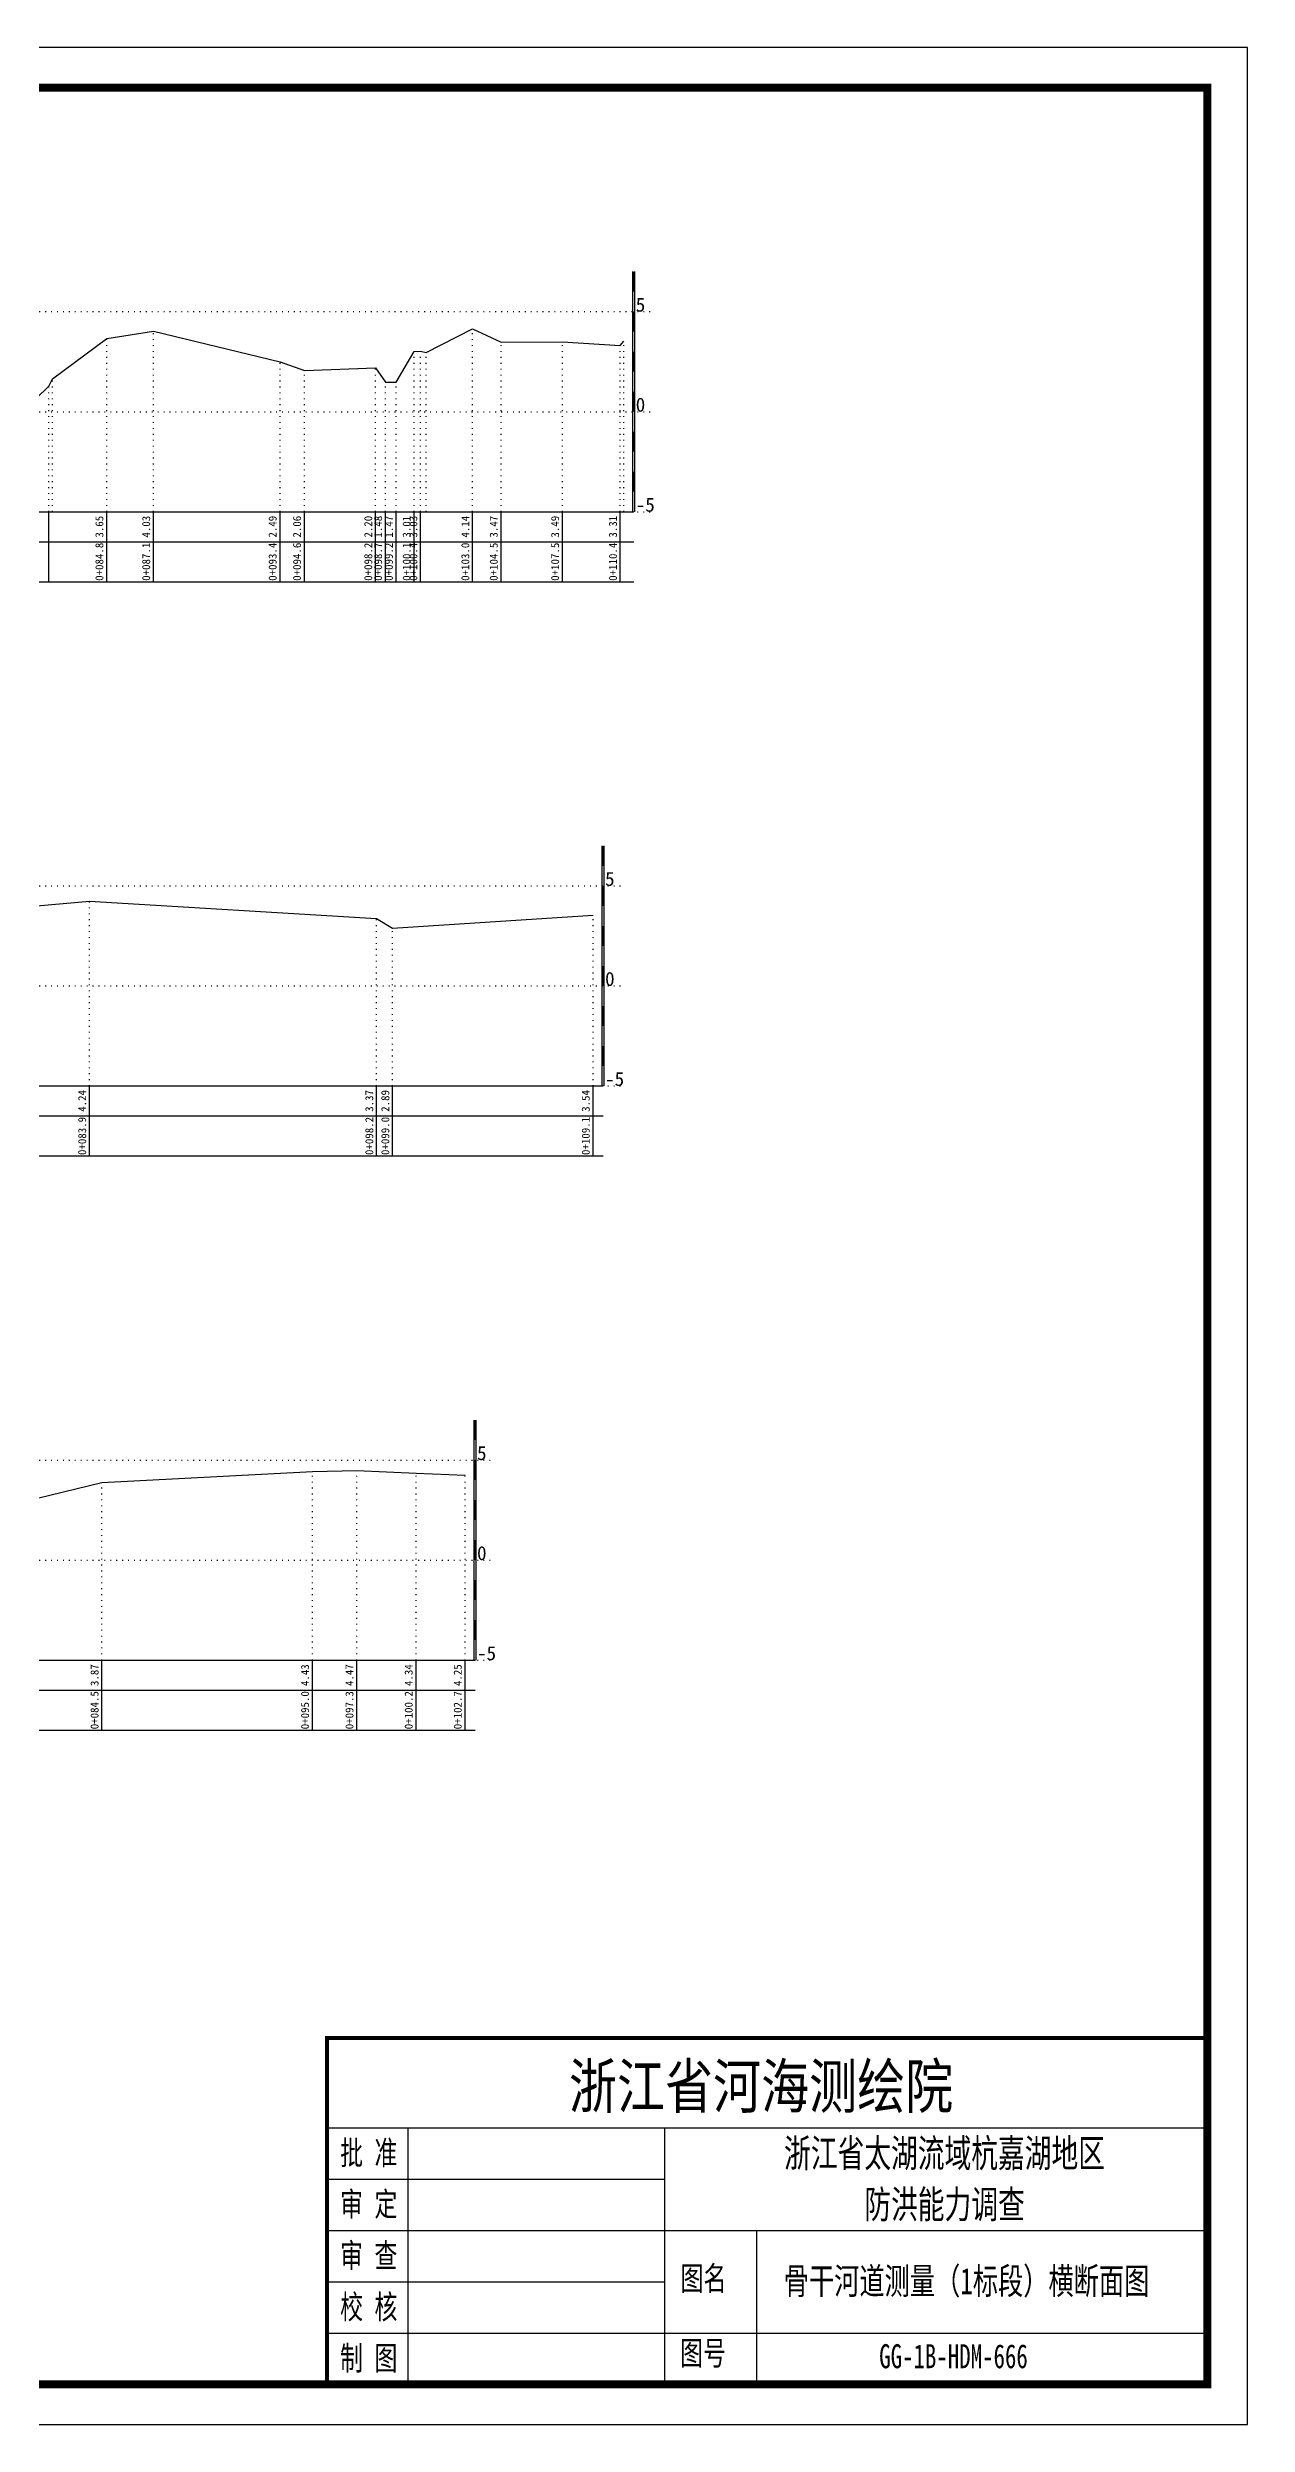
# Model space of a CAD drawing. Header units: millimetres. Extents: x 519117 to 521788, y 3371934 to 3372232.
# Drawn here: x 521638.3 to 521788.3, y 3371934.6 to 3372231.6 of the extents above; entities that cross this region are included whole.
import ezdxf
from ezdxf.enums import TextEntityAlignment as Align

# ---------------------------------------------------------------- set-up
doc = ezdxf.new("R2010")
doc.units = ezdxf.units.MM
doc.header["$LTSCALE"] = 0.4
doc.header["$MEASUREMENT"] = 0
doc.linetypes.add('X4', pattern=[1.6, 0, -1.6])
for name, color, linetype in [('DMX', 1, 'Continuous'), ('TEXT', 7, 'Continuous'), ('zdm1', 5, 'Continuous'), ('ZDMT5', 3, 'Continuous'), ('图框', 7, 'Continuous')]:
    doc.layers.add(name, color=color, linetype=linetype)
doc.styles.add('HDM', font='仿宋_GB2312.ttf')
doc.styles.add('tk2', font='SimSun.ttf', dxfattribs={"width": 0.8})

msp = doc.modelspace()

# ---------------------------------------------------------------- linework, layer by layer
at = {"lineweight": 100, "const_width": 0.5}
msp.add_lwpolyline([(521783.26, 3371982.88), (521673.26, 3371982.88), (521673.26, 3371939.6), (521783.26, 3371939.6), (521783.26, 3371982.88)], dxfattribs=at)
at = {"layer": 'DMX', "linetype": 'Continuous', "flags": 128}
for points in [[(521636.89, 3372187.73), (521638.47, 3372189.3), (521638.92, 3372190.2), (521645.72, 3372195.23), (521651.57, 3372196.18), (521667.37, 3372192.33), (521670.42, 3372191.25), (521679.32, 3372191.6), (521680.54, 3372189.8), (521681.89, 3372189.78), (521684.12, 3372193.63), (521684.94, 3372193.68), (521685.62, 3372193.5), (521691.44, 3372196.45), (521694.99, 3372194.78), (521702.67, 3372194.83), (521709.89, 3372194.38), (521710.32, 3372194.9)], [(521620.49, 3372122.9), (521643.57, 3372124.95), (521679.44, 3372122.78), (521681.44, 3372121.58), (521706.49, 3372123.2)], [(521630.52, 3372048.75), (521645.12, 3372052.28), (521671.42, 3372053.68), (521676.97, 3372053.78), (521684.37, 3372053.45), (521690.49, 3372053.23)]]:
    msp.add_lwpolyline(points, dxfattribs=at)
at = {"layer": 'TEXT', "color": 0}
for p, q in [((521673.26, 3371971.68, 0), (521783.26, 3371971.68, 0)), ((521683.35, 3371971.68, 0), (521683.35, 3371946.02, 0)), ((521715.43, 3371971.68, 0), (521715.43, 3371946.02, 0)), ((521673.26, 3371965.27, 0), (521715.43, 3371965.27, 0)), ((521673.26, 3371958.85, 0), (521715.43, 3371958.85, 0)), ((521715.43, 3371958.85, 0), (521783.26, 3371958.85, 0)), ((521726.92, 3371958.85, 0), (521726.92, 3371939.6, 0)), ((521673.26, 3371952.43, 0), (521715.43, 3371952.43, 0)), ((521673.26, 3371946.02, 0), (521783.26, 3371946.02, 0)), ((521683.35, 3371946.02, 0), (521683.35, 3371939.6, 0)), ((521715.43, 3371946.02, 0), (521715.43, 3371939.6, 0))]:
    msp.add_line(p, q, dxfattribs=at)
at = {"layer": 'zdm1', "linetype": 'Continuous'}
for p, q in [((521711.44, 3372173.6), (521711.44, 3372203.6)), ((521711.69, 3372173.6), (521711.69, 3372203.6)), ((521433.84, 3372173.6), (521711.57, 3372173.6)), ((521422.59, 3372169.85), (521711.57, 3372169.85)), ((521422.59, 3372164.85), (521711.57, 3372164.85)), ((521707.62, 3372101.85), (521707.62, 3372131.85)), ((521707.87, 3372101.85), (521707.87, 3372131.85)), ((521433.84, 3372101.85), (521707.74, 3372101.85)), ((521422.59, 3372098.1), (521707.74, 3372098.1)), ((521422.59, 3372093.1), (521707.74, 3372093.1)), ((521691.62, 3372030.1), (521691.62, 3372060.1)), ((521691.87, 3372030.1), (521691.87, 3372060.1)), ((521433.84, 3372030.1), (521691.74, 3372030.1)), ((521422.59, 3372026.35), (521691.74, 3372026.35)), ((521422.59, 3372021.35), (521691.74, 3372021.35))]:
    msp.add_line(p, q, dxfattribs=at)
at = {"layer": 'zdm1', "linetype": 'X4'}
for p, q in [((521430.09, 3372198.6), (521714.07, 3372198.6)), ((521430.09, 3372186.1), (521714.07, 3372186.1)), ((521430.09, 3372173.6), (521714.07, 3372173.6)), ((521430.09, 3372126.85), (521710.24, 3372126.85)), ((521430.09, 3372114.35), (521710.24, 3372114.35)), ((521430.09, 3372101.85), (521710.24, 3372101.85)), ((521430.09, 3372055.1), (521694.24, 3372055.1)), ((521430.09, 3372042.6), (521694.24, 3372042.6)), ((521430.09, 3372030.1), (521694.24, 3372030.1))]:
    msp.add_line(p, q, dxfattribs=at)
at = {"layer": 'zdm1', "linetype": 'Continuous', "flags": 128}
for points in [[(521711.57, 3372201.1, 0.25, 0.25, 0), (521711.57, 3372203.6, 0.25, 0.25, 0)], [(521711.57, 3372196.1, 0.25, 0.25, 0), (521711.57, 3372198.6, 0.25, 0.25, 0)], [(521711.57, 3372191.1, 0.25, 0.25, 0), (521711.57, 3372193.6, 0.25, 0.25, 0)], [(521711.57, 3372186.1, 0.25, 0.25, 0), (521711.57, 3372188.6, 0.25, 0.25, 0)], [(521711.57, 3372181.1, 0.25, 0.25, 0), (521711.57, 3372183.6, 0.25, 0.25, 0)], [(521711.57, 3372176.1, 0.25, 0.25, 0), (521711.57, 3372178.6, 0.25, 0.25, 0)], [(521707.74, 3372129.35, 0.25, 0.25, 0), (521707.74, 3372131.85, 0.25, 0.25, 0)], [(521707.74, 3372124.35, 0.25, 0.25, 0), (521707.74, 3372126.85, 0.25, 0.25, 0)], [(521707.74, 3372119.35, 0.25, 0.25, 0), (521707.74, 3372121.85, 0.25, 0.25, 0)], [(521707.74, 3372114.35, 0.25, 0.25, 0), (521707.74, 3372116.85, 0.25, 0.25, 0)], [(521707.74, 3372109.35, 0.25, 0.25, 0), (521707.74, 3372111.85, 0.25, 0.25, 0)], [(521707.74, 3372104.35, 0.25, 0.25, 0), (521707.74, 3372106.85, 0.25, 0.25, 0)], [(521691.74, 3372057.6, 0.25, 0.25, 0), (521691.74, 3372060.1, 0.25, 0.25, 0)], [(521691.74, 3372052.6, 0.25, 0.25, 0), (521691.74, 3372055.1, 0.25, 0.25, 0)], [(521691.74, 3372047.6, 0.25, 0.25, 0), (521691.74, 3372050.1, 0.25, 0.25, 0)], [(521691.74, 3372042.6, 0.25, 0.25, 0), (521691.74, 3372045.1, 0.25, 0.25, 0)], [(521691.74, 3372037.6, 0.25, 0.25, 0), (521691.74, 3372040.1, 0.25, 0.25, 0)], [(521691.74, 3372032.6, 0.25, 0.25, 0), (521691.74, 3372035.1, 0.25, 0.25, 0)]]:
    msp.add_lwpolyline(points, format="xyseb", dxfattribs=at)
at = {"layer": 'ZDMT5', "linetype": 'X4'}
for p, q in [((521645.72, 3372173.6), (521645.72, 3372195.23)), ((521651.57, 3372173.6), (521651.57, 3372196.18)), ((521691.44, 3372173.6), (521691.44, 3372196.45)), ((521694.99, 3372173.6), (521694.99, 3372194.78)), ((521702.67, 3372173.6), (521702.67, 3372194.83)), ((521710.32, 3372173.6), (521710.32, 3372194.9)), ((521667.37, 3372173.6), (521667.37, 3372192.33)), ((521679.32, 3372173.6), (521679.32, 3372191.6)), ((521684.12, 3372173.6), (521684.12, 3372193.63)), ((521684.94, 3372173.6), (521684.94, 3372193.68)), ((521685.62, 3372173.6), (521685.62, 3372193.5)), ((521709.89, 3372173.6), (521709.89, 3372194.38)), ((521638.47, 3372173.6), (521638.47, 3372189.3)), ((521638.92, 3372173.6), (521638.92, 3372190.2)), ((521670.42, 3372173.6), (521670.42, 3372191.25)), ((521680.54, 3372173.6), (521680.54, 3372189.8)), ((521681.89, 3372173.6), (521681.89, 3372189.78)), ((521643.57, 3372101.85), (521643.57, 3372124.95)), ((521706.49, 3372101.85), (521706.49, 3372123.2)), ((521679.44, 3372101.85), (521679.44, 3372122.78)), ((521681.44, 3372101.85), (521681.44, 3372121.58)), ((521645.12, 3372030.1), (521645.12, 3372052.28)), ((521671.42, 3372030.1), (521671.42, 3372053.68)), ((521676.97, 3372030.1), (521676.97, 3372053.78)), ((521684.37, 3372030.1), (521684.37, 3372053.45)), ((521690.49, 3372030.1), (521690.49, 3372053.23))]:
    msp.add_line(p, q, dxfattribs=at)
at = {"layer": 'ZDMT5', "linetype": 'Continuous'}
for p, q in [((521638.47, 3372164.85), (521638.47, 3372173.6)), ((521645.72, 3372164.85), (521645.72, 3372173.6)), ((521651.57, 3372164.85), (521651.57, 3372173.6)), ((521667.37, 3372164.85), (521667.37, 3372173.6)), ((521670.42, 3372164.85), (521670.42, 3372173.6)), ((521679.32, 3372164.85), (521679.32, 3372173.6)), ((521680.54, 3372164.85), (521680.54, 3372173.6)), ((521681.89, 3372164.85), (521681.89, 3372173.6)), ((521684.12, 3372164.85), (521684.12, 3372173.6)), ((521684.94, 3372164.85), (521684.94, 3372173.6)), ((521691.44, 3372164.85), (521691.44, 3372173.6)), ((521694.99, 3372164.85), (521694.99, 3372173.6)), ((521702.67, 3372164.85), (521702.67, 3372173.6)), ((521709.89, 3372164.85), (521709.89, 3372173.6)), ((521643.57, 3372093.1), (521643.57, 3372101.85)), ((521679.44, 3372093.1), (521679.44, 3372101.85)), ((521681.44, 3372093.1), (521681.44, 3372101.85)), ((521706.49, 3372093.1), (521706.49, 3372101.85)), ((521645.12, 3372021.35), (521645.12, 3372030.1)), ((521671.42, 3372021.35), (521671.42, 3372030.1)), ((521676.97, 3372021.35), (521676.97, 3372030.1)), ((521684.37, 3372021.35), (521684.37, 3372030.1)), ((521690.49, 3372021.35), (521690.49, 3372030.1))]:
    msp.add_line(p, q, dxfattribs=at)
at = {"layer": '图框', "flags": 128}
msp.add_lwpolyline([(521368.26, 3371934.6), (521788.26, 3371934.6), (521788.26, 3372231.6), (521368.26, 3372231.6)], close=True, dxfattribs=at)
at = {"layer": '图框', "const_width": 1, "flags": 128}
msp.add_lwpolyline([(521393.26, 3371939.6), (521783.26, 3371939.6), (521783.26, 3372226.6), (521393.26, 3372226.6)], close=True, dxfattribs=at)

# ---------------------------------------------------------------- texts
at = {"layer": 'TEXT', "color": 7, "ltscale": 8, "style": 'tk2'}
for tag, p, s, height, width in [('浙江省河海测绘院', (521703.48, 3371974.12, 0), '（单位名称）', 5.5, 0.8), ('批 准', (521674.88, 3371967.05, 0), '批准', 3, 0.7), ('审 定', (521674.88, 3371960.64, 0), '审定', 3, 0.7), ('审 查', (521674.88, 3371954.22, 0), '审 查', 3, 0.7), ('图名', (521717.42, 3371951.35, 0), '审查', 3, 0.7), ('校 核', (521674.88, 3371947.8, 0), '校 核', 3, 0.7), ('图号', (521717.37, 3371942.02, 0), '图号', 3, 0.7), ('制 图', (521674.88, 3371941.39, 0), '制 图', 3, 0.7)]:
    msp.add_attdef(tag, p, s, height=height, dxfattribs=dict(at, width=width))
at = {"layer": 'TEXT', "color": 0, "style": 'tk2', "width": 0.7}
for tag, text, height, p in [('浙江省太湖流域杭嘉湖地区', '浙江省太湖流域杭嘉湖地区', 3.5, (521750.41, 3371968.5, -206.67)), ('防洪能力调查', '防洪能力调查', 3.5, (521750.41, 3371962.11, -206.67)), ('骨干河道测量（1标段）横断面图', '骨干河道测量（1标段）横断面图', 3.3, (521753.16, 3371952.53, -206.67)), ('GG-1B-HDM-666', 'GG-1B-HDM-001', 3, (521751.53, 3371943.13, -206.67))]:
    msp.add_attdef(tag, text=text, height=height, dxfattribs=at).set_placement(p, align=Align.MIDDLE_CENTER)
at = {"layer": 'zdm1', "linetype": 'Continuous', "style": 'HDM'}
for s, p in [('5', (521711.82, 3372198.6)), ('0', (521711.82, 3372186.1)), ('-5', (521711.82, 3372173.6)), ('5', (521707.99, 3372126.85)), ('0', (521707.99, 3372114.35)), ('-5', (521707.99, 3372101.85)), ('5', (521691.99, 3372055.1)), ('0', (521691.99, 3372042.6)), ('-5', (521691.99, 3372030.1))]:
    msp.add_text(s, height=1.75, dxfattribs=at).set_placement(p)
at = {"layer": 'ZDMT5', "linetype": 'Continuous', "style": 'HDM'}
for s, p in [('3.65', (521645.59, 3372171.73)), ('4.03', (521651.44, 3372171.73)), ('2.49', (521667.24, 3372171.73)), ('2.06', (521670.29, 3372171.73)), ('2.20', (521679.19, 3372171.73)), ('1.48', (521680.42, 3372171.73)), ('1.47', (521681.77, 3372171.73)), ('3.01', (521683.99, 3372171.73)), ('3.03', (521684.82, 3372171.73)), ('4.14', (521691.32, 3372171.73)), ('3.47', (521694.87, 3372171.73)), ('3.49', (521702.54, 3372171.73)), ('3.31', (521709.77, 3372171.73)), ('0+084.8', (521645.59, 3372167.35)), ('0+087.1', (521651.44, 3372167.35)), ('0+093.4', (521667.24, 3372167.35)), ('0+094.6', (521670.29, 3372167.35)), ('0+098.2', (521679.19, 3372167.35)), ('0+098.7', (521680.42, 3372167.35)), ('0+099.2', (521681.77, 3372167.35)), ('0+100.1', (521683.99, 3372167.35)), ('0+100.4', (521684.82, 3372167.35)), ('0+103.0', (521691.32, 3372167.35)), ('0+104.5', (521694.87, 3372167.35)), ('0+107.5', (521702.54, 3372167.35)), ('0+110.4', (521709.77, 3372167.35)), ('4.24', (521643.44, 3372099.98)), ('3.37', (521679.32, 3372099.98)), ('2.89', (521681.32, 3372099.98)), ('3.54', (521706.37, 3372099.98)), ('0+083.9', (521643.44, 3372095.6)), ('0+098.2', (521679.32, 3372095.6)), ('0+099.0', (521681.32, 3372095.6)), ('0+109.1', (521706.37, 3372095.6)), ('3.87', (521644.99, 3372028.23)), ('4.43', (521671.29, 3372028.23)), ('4.47', (521676.84, 3372028.23)), ('4.34', (521684.24, 3372028.23)), ('4.25', (521690.37, 3372028.23)), ('0+084.5', (521644.99, 3372023.85)), ('0+095.0', (521671.29, 3372023.85)), ('0+097.3', (521676.84, 3372023.85)), ('0+100.2', (521684.24, 3372023.85)), ('0+102.7', (521690.37, 3372023.85))]:
    msp.add_text(s, height=1, rotation=90, dxfattribs=at).set_placement(p, align=Align.BOTTOM_CENTER)

doc.saveas('drawing.dxf')
